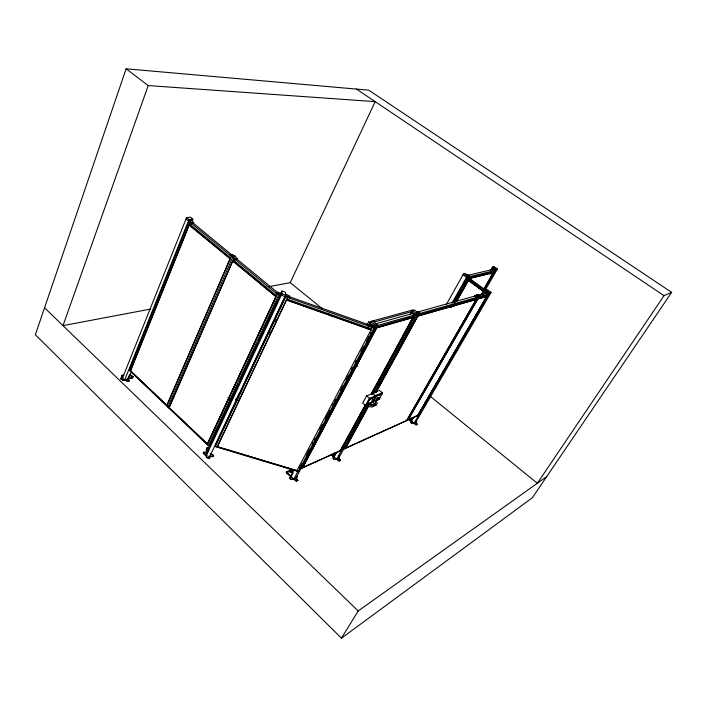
<?xml version="1.0" encoding="UTF-8"?>
<svg xmlns="http://www.w3.org/2000/svg" width="707" height="707" viewBox="0 0 707 707"><rect width="100%" height="100%" fill="white"/><g stroke="black" fill="none" stroke-linecap="round" stroke-linejoin="round"><path stroke-width="1.06" d="M339.554 457.27L339.369 456.722M297.037 476.986L296.94 476.085M217.367 446.709L297.046 470.703L217.367 446.709L286.512 299.918L371.122 329.886L286.512 299.918M370.592 324.805L370.583 326.784L370.592 324.805L374.303 325.476L374.577 326.926L298.319 471.587L215.37 446.63L215.494 444.968L286.308 294.298L289.649 296.145L289.455 298.107M208.503 448.83L208.574 448.061C205.251 444.394 205.675 460.266 208.503 448.83L207.275 447.319M206.815 450.783L206.285 457.005A0.901 0.548 23.7 0 0 207.089 457.818L208.795 458.322A0.901 0.548 23.8 0 0 209.687 458.012L209.944 456.121L213.134 456.368M203.263 452.719A0.893 0.539 23.5 0 1 204.155 452.418L206.612 453.152L206.886 451.119M121.586 375.346C121.48 378.28 125.051 380.348 127.525 381.488C132.456 381.762 123.822 375.921 129.054 380.879M379.8 397.688L378.201 399.641L378.395 398.253L377.158 398.059L376.354 399.04L376.787 400.206L379.8 397.688L378.572 397.502L376.787 400.206M377.724 398.492L377.847 397.794M379.129 397.935L379.252 397.228M213.187 456.413L213.373 455.432A0.893 0.539 23.9 0 0 212.568 454.628L210.12 453.894M213.311 456.148L213.001 456.634C209.829 456.766 203.519 456.13 203.386 452.453A0.893 0.539 23.5 0 1 204.279 452.153L206.736 452.887M339.395 457.712L338.671 458.198L340.624 460.257L339.095 461.158L331.159 454.398M296.631 477.844L297.17 476.73M296.799 477.481C295.986 479.664 289.225 480.928 289.897 477.499L291.443 476.792L286.653 472.356M126.129 68.809L35.35 334.72L341.463 638.191L532.371 497.737L671.65 292.362L368.771 90.16L126.129 68.809L148.214 85.574L375.161 101.64L290.241 282.65L268.598 286.75M148.214 85.574L63.003 325.644L150.653 309.056M186.038 218.958L188.451 220.946L192.348 220.593L192.923 219.179L190.51 217.199L186.604 217.535L122.629 377.75L120.464 378.634L122.885 380.286L132.43 377.777L132.96 376.46L132.642 377.98L127.72 379.014L129.319 375.046L130.212 374.816L133.172 376.663M124.759 379.792L189.025 219.532L192.923 219.179M189.503 220.337L191.703 222.899L191.482 223.447L193.435 223.262L193.656 222.714L191.456 220.16L189.503 220.337L129.301 370.318L208.415 445.781L210.262 445.092L280.909 293.776L277.957 292.124L275.854 293.052L277.692 292.68M130.38 370.76L166.958 405.394L130.38 370.76L189.052 224.853L230.208 258.709L189.052 224.853M130.38 371.343L190.271 222.449M127.932 379.217L130.212 374.816M129.849 375.717L131.493 371.635M130.309 375.744L130.627 374.224M190.581 226.337L191.403 224.305M230.031 255.254L232.17 254.432L234.963 255.969L237.278 258.638L235.139 259.469L237.278 258.638M166.764 405.447L230.022 258.735M166.737 406.03L231.304 256.305M231.931 254.988L232.17 254.432M167.868 407.099L233.063 256.234L234.963 255.969M169.026 407.603L232.762 260.821L276.013 296.595L207.469 444.014L169.026 407.603L207.469 444.014M169 408.178L233.867 258.409M234.008 262.173L234.883 260.158M207.284 444.084L276.013 296.595M207.222 444.65L277.197 294.165M206.992 448.742L207.611 447.416M208.415 445.781L279.071 294.147L280.909 293.776M206.303 452.719L208.167 448.733M206.709 452.047L238.374 384.201M239.302 382.204L257.463 343.302M258.4 341.304L277.948 299.406M278.885 297.408L281.881 290.984L285.495 292.274L285.601 295.075L209.82 456.386M206.426 455.379L281.969 293.785L281.881 290.984M215.37 446.63L286.362 295.703L286.308 294.298M269.756 333.916L270.693 331.919M275.385 321.959L276.322 319.962M217.076 447.142L287.643 297.47M289.393 296.693L289.649 296.145M286.308 472.709L287.183 471.339L292.115 472.108L292.954 472.886L290.948 476.712L286.308 472.709L287.59 472.135M287.183 471.339L286.521 472.612L296.251 481.255L297.974 480.256L295.968 478.038L296.551 477.764M289.525 470.288L288.65 471.649L289.525 470.288L293.467 470.897M367.013 324.928L368.497 322.083L412.428 310.064M368.877 325.07L369.867 323.179L368.497 322.083M291.637 473.018L293.166 470.093M367.074 328.949L370.848 321.747L372.907 321.181L377.025 324.46L295.835 478.286L297.841 480.504M290.736 476.81L292.954 472.886M291.443 476.792L289.764 477.755M296.701 471.101L372.297 327.385M373.738 326.546L374.303 325.476M293.714 479.275L298.336 470.509M299.361 468.564L301.924 463.695M306.538 454.928L309.622 449.086M312.185 444.217L313.21 442.273M314.235 440.328L315.26 438.375M319.882 429.617L322.445 424.748M325.52 418.906L330.134 410.14M332.705 405.27L333.731 403.326M334.756 401.373L335.781 399.428M340.394 390.662L342.966 385.801M346.041 379.951L348.604 375.09M351.679 369.24L352.705 367.295M355.276 362.426L356.301 360.482M360.915 351.715L363.478 346.845M366.562 341.004L369.125 336.134M370.15 334.19L371.175 332.246M370.132 323.108L374.25 326.404L374.975 325.034L377.025 324.46M302.26 468.087L377.635 325.441L375.576 323.806M413.206 317.487L376.698 327.951L302.649 467.521L376.495 327.783L413.003 317.337L371.122 394.612M333.191 456.218L334.773 453.302M407.497 319.396L408.549 317.452M410.131 314.544L412.411 310.346L414.214 309.852L418.155 312.892L374.551 392.606M372.182 394.471L372.695 393.525L366.624 395.876L362.7 403.105L365.537 405.518L368.374 404.386M330.964 454.486L333.819 457.022L335.984 453.293L335.171 452.577M335.984 453.293L333.819 457.022M331.406 454.256C339.298 458.154 329.162 457.067 334.597 459.568C336.656 460.098 341.508 457.827 338.759 455.821M340.058 450.907L365.157 405.058M371.051 394.091L414.125 315.119L412.146 313.581M365.342 405.217L340.615 450.527L302.649 467.521M372.015 394.144L372.359 393.163L375.541 395.902L369.487 398.28L340.995 450.483L301.209 468.564L376.61 325.733L415.027 314.862L413.047 313.334L374.551 324.089M371.67 394.294L415.027 314.862M336.673 459.311L366.686 404.351M372.474 393.746L416.361 313.395L418.155 312.892M417.713 312.026L417.987 311.531L419.949 313.051L419.675 313.546M375.002 404.042L371.749 401.072L372.465 399.764C380.569 401.983 371.246 407.091 369.098 403.07L367.437 404.766L368.807 405.924A2.581 1.273 29.1 0 0 372.085 406.932L376.089 405.297A2.563 1.255 29.2 0 0 376.531 404.802M367.667 405.191L338.538 458.445L340.491 460.496M368.276 404.74L343.991 449.122L418.376 415.309L489.2 293.122L487.397 291.805L485.744 292.636L485.488 293.078L487.291 294.404L489.2 293.122M374.604 393.163L418.447 313.051L419.949 313.051M344.919 448.698L368.665 405.341M376.053 391.846L418.791 313.793M368.727 405.871L345.476 448.318L368.541 405.712M375.938 392.208L417.678 315.994L476.483 299.353L406.923 420.4L345.299 448.158M376.124 392.358L417.872 316.144L476.483 299.353M373.093 401.656L369.584 403.891M367.79 403.715A3.464 1.131 -50.2 0 1 368.276 401.196A3.464 1.131 -50.2 0 1 371.308 398.315L375.019 396.848L375.541 395.902M374.242 399.066L375.691 396.424L382.045 393.923L375.691 396.424M373.87 400.692L375.7 397.361L375.019 396.848M382.045 393.923L379.164 399.155L375.329 401.081M381.771 393.693L382.293 392.747L379.473 390.405M446.232 304.69L463.598 273.68L465.02 273.344L468.75 276.075L469.908 276.181L469.66 276.623M466.496 275.677L466.991 274.793L468.158 274.899L469.908 276.181M451.941 303.223L467.106 276.251L468.529 275.916L453.806 302.057M450.483 307.527L452.109 304.646M453.726 301.765L467.734 276.888L468.803 276.631L470.897 278.797L469.589 279.495L470.897 278.797M451.101 306.865L452.18 304.938M450.995 307.589L452.073 305.68M454.23 301.845L456.386 298.018M457.464 296.109L461.238 289.402M464.472 283.657L465.551 281.748M466.629 279.831L467.707 277.913M468.75 276.075L468.246 276.958L495.165 270.472M468.299 277.515L468.803 276.631M454.875 302.631L468.414 278.638M453.779 306.237L454.875 304.249M456.492 301.429L468.432 280.272L482.934 290.913M453.885 306.211L454.972 304.284M456.598 301.403L468.538 280.246L483.04 290.877M479.779 296.153L477.959 294.81L476.774 294.757L474.804 296.065L476.642 297.426L478.604 296.109L479.779 296.153L479.523 296.604M472.789 300.652L473.884 298.734M490.472 270.843L492.726 266.892L494.007 266.601L497.383 269.013L485.771 289.154M492.434 269.146L492.196 269.57L493.884 270.781L495.651 269.632L493.963 268.421L492.434 269.146L494.131 270.366M477.693 295.261L477.959 294.81M490.092 274.183L491.188 272.275M406.764 420.258L477.366 297.214L475.537 295.862M493.477 269.261L493.963 268.421M407.152 420.409L478.604 296.109L476.774 294.757M483.915 288.323L482.616 289.039L483.915 288.323L486.557 289.623L484.401 293.361M407.921 420.064L478.807 296.807L478.082 297.011M487.114 296.304L477.923 298.937L408.284 419.569L418.005 415.15L486.937 296.171L418.005 415.15M484.64 287.811L494.529 270.631M484.781 287.705L493.539 272.487L484.401 288.783M480.513 295.641L483.809 289.914M484.737 288.597L495.651 269.632M484.489 289.499L496.111 269.323L497.383 269.013M480.61 298.425L481.706 296.516M482.801 294.607L485.515 289.905L486.557 289.623M410.749 420.718L412.393 417.855M483.782 294.139L486.089 290.144L487.477 289.764L491.065 292.389L415.433 422.715L417.271 424.483M481.653 298.124L482.748 296.224M408.186 418.765L411.35 421.407L413.401 418.049L412.649 417.422M409.097 419.012L411.942 421.39L410.749 422.097M483.42 297.665L484.525 295.756M487.397 291.805L486.884 292.689L478.003 295.173M417.643 415.645L487.989 294.209L485.744 292.636M413.966 423.396L489.686 292.778L491.065 292.389M341.463 638.191L358.202 610.963L546.723 476.571M671.65 292.362L664.014 295.65L537.338 483.261L430.457 396.494M129.125 380.87L127.631 381.223L124.865 379.526C122.983 381.771 117.945 377.229 122.735 377.485L121.569 375.647L122.603 374.993L123.778 375.337M297.788 480.451L296.392 480.999L293.847 479.019L291.063 479.222L289.711 477.702M340.474 460.434L338.839 460.805L336.797 459.073C335.321 460.531 330.832 457.623 334.482 457.005M417.28 424.403L416.299 424.774L414.09 423.175L412.004 423.237L410.758 422.026M411.942 421.39L410.873 421.876C410.449 424.439 416.273 424.067 416.131 421.54M413.401 418.049L412.499 417.492M408.566 418.942L410.511 418.067M286.971 471.436L292.115 472.108M287.722 471.878L288.783 471.401M369.328 403.255L372.121 402.133M371.263 402.707L373.296 401.894M369.611 403.485L372.395 402.363M375.249 400.374L378.89 398.925M374.613 400.975L379.164 399.155M372.465 399.764L373.393 399.402L376.327 401.868A2.563 1.255 29.2 0 1 376.804 403.989L372.81 405.615A2.581 1.273 29.1 0 1 369.522 404.607L368.153 403.45M377.715 398.527L378.395 398.253M375.293 397.087L371.582 398.554A3.464 1.131 -50.2 0 0 368.232 401.956A3.464 1.131 -50.2 0 0 368.683 403.856M374.843 396.521L375.346 396.327M375.196 395.531L382.293 392.747M372.359 393.163L378.457 390.803M238.948 393.728L240.981 393.074M486.937 296.171L477.923 298.937M376.84 326.952L413.339 316.55M418.014 315.216L476.624 298.504M478.065 298.098L487.256 295.473M374.25 326.404L376.31 325.821M417.448 314.173L415.654 314.686L411.713 311.628M417.899 314.049L488.678 294.015M489.032 293.918L490.411 293.529M416.821 312.273L476.253 295.659M486.045 290.506L485.002 290.789L467.239 277.771M374.047 322.03L411.651 311.646M127.437 378.855L131.52 377.777M121.728 375.452L123.672 375.603M468.768 279.636L467.698 279.892L483.084 291.178M470.252 278.346L493.707 272.61M469.315 277.789L493.839 271.833M470.075 278.213L493.539 272.487M467.893 277.047L466.47 277.391L462.961 274.811M496.765 270.092L495.483 270.401L492.107 267.971M468.273 275.253L492.832 269.411M280.387 294.899L278.549 295.279L189.061 221.45M264.268 287.563L266.433 287.157M191.703 222.899L193.656 222.714M417.987 311.531L416.476 311.522L418.447 313.051M289.313 470.385L293.255 470.995M370.857 326.245L374.577 326.926M356.098 366.235L356.929 366.456M210.81 454.407L212.445 454.893A0.893 0.539 23.9 0 1 213.249 455.697M281.969 293.785L285.601 295.075M289.649 296.79L370.998 325.573M284.93 296.507L281.298 295.226L281.209 292.415M374.012 327.995L285.831 296.825L285.778 295.42M286.892 299.052L371.502 328.914M482.872 288.597L485.515 289.905M286.362 295.703L289.72 297.55M230.27 254.697L233.063 256.234L235.387 258.912M276.11 292.495L279.071 294.147M356.452 89.073L664.014 295.65M492.726 266.892L496.111 269.323M463.598 273.68L467.106 276.251M486.089 290.144L489.686 292.778M469.475 278.372L483.995 289.004M485.426 291.275L486.867 292.336M475.069 295.614L476.898 296.967M412.411 310.346L416.361 313.395M370.848 321.747L374.975 325.034M290.232 282.65L321.871 308.332M327.854 313.192L332.131 316.665M186.604 217.535L189.025 219.532M193.055 222.952L231.534 254.653M236.606 258.833L277.338 292.389M189.635 224.022L230.623 257.887M233.177 259.999L276.455 295.756M232.568 260.848L275.827 296.631M408.257 418.641L416.167 424.995L417.395 424.262L415.557 422.494L416.016 421.027M378.572 397.502L379.677 398.395M378.881 399.367L377.158 398.059M377.644 399.181L378.201 399.641M376.354 399.04L377.467 399.932M366.624 395.876L369.487 398.28M334.985 452.657L335.798 453.381M237.437 396.088L238.975 397.475M236.288 397.97L237.905 399.437M235.396 399.243L237.013 400.719M228.025 397.573L229.642 399.048M291.903 472.205L292.742 472.983M130.415 375.479L131.475 376.495M44.541 307.792L358.202 610.963M467.734 276.888L469.837 279.053M203.324 453.125L206.55 455.114L206.409 456.731A0.901 0.548 23.7 0 0 207.213 457.553L208.919 458.056A0.901 0.539 23.8 0 0 209.811 457.747M356.637 364.441L357.017 366.288"/></g></svg>
